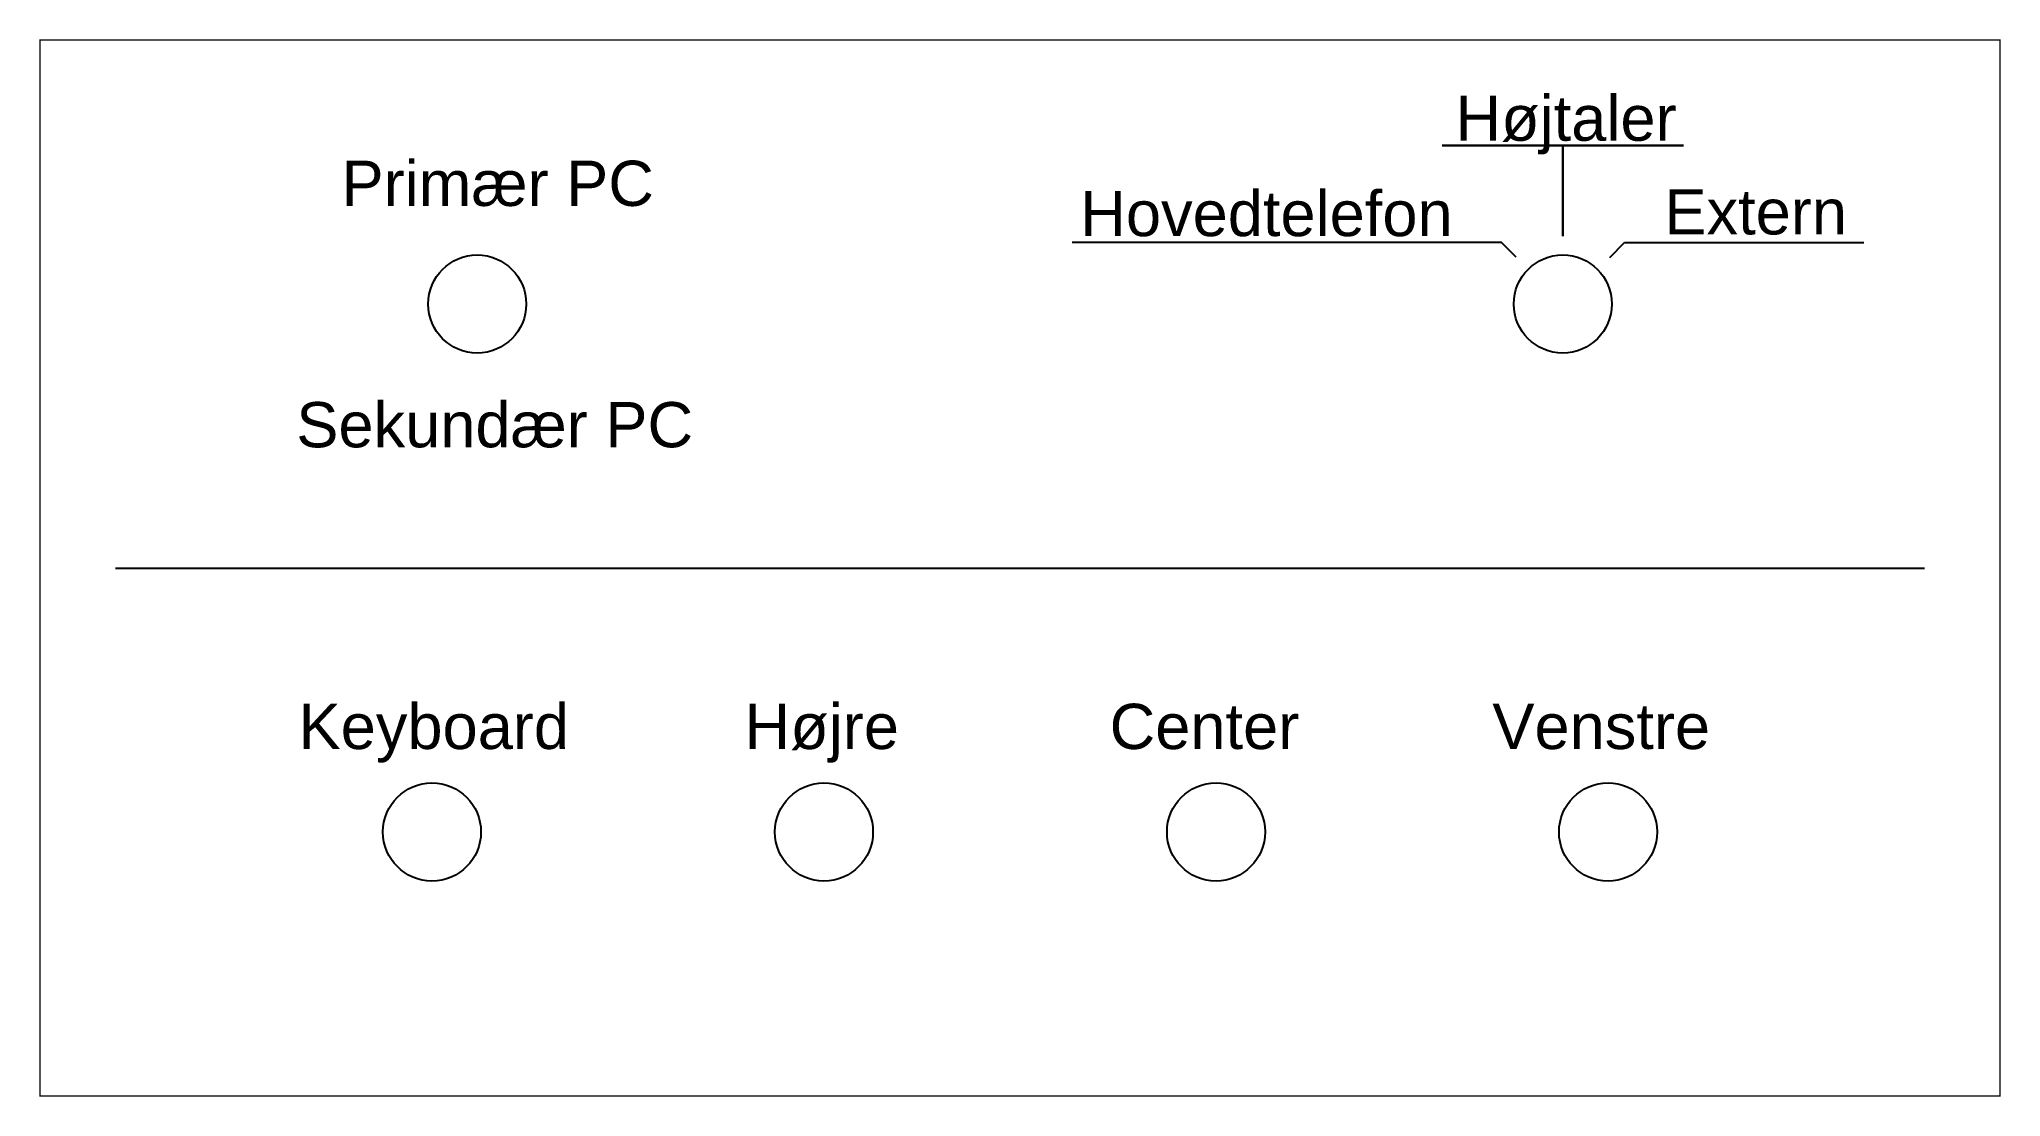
# Model space of a CAD drawing. Header units: millimetres. Extents: x 250 to 1550, y 250 to 951.
import ezdxf

# ---------------------------------------------------------------- set-up
doc = ezdxf.new("R2010")
doc.units = ezdxf.units.MM
doc.styles.get("Standard").update_dxf_attribs({"font": 'arial.ttf'})

msp = doc.modelspace()

# ---------------------------------------------------------------- linework, layer by layer
at = {"color": 3, "lineweight": 30}
for p, q in [((1260, 880), (1180, 880)), ((1180, 880), (1340, 880)), ((1260, 820), (1260, 880))]:
    msp.add_line(p, q, dxfattribs=at)
at = {"color": 3}
for p, q in [((1219.4, 815.7), (934.5, 815.7)), ((1229.1, 806), (1219.4, 815.7)), ((1291.1, 805.9), (1300.9, 815.7)), ((1300.9, 815.7), (1459.7, 815.7)), ((300, 600), (1500, 600))]:
    msp.add_line(p, q, dxfattribs=at)
at = {"color": 1, "const_width": 1}
msp.add_lwpolyline([(250, 250), (250, 950), (1550, 950), (1550, 250)], close=True, dxfattribs=at)
at = {"color": 1}
for centre in [(540, 775), (1260, 775), (510, 425), (770, 425), (1030, 425), (1290, 425)]:
    msp.add_circle(centre, 32.5, dxfattribs=at)

# ---------------------------------------------------------------- texts
at = {"color": 3}
for s, p in [('Højtaler', (1188.8, 883.2)), ('Primær PC', (450, 840)), ('Hovedtelefon', (940, 820)), ('Extern', (1327.4, 821.1)), ('Sekundær PC', (420, 680)), ('       Keyboard          Højre            Center           Venstre', (340, 480))]:
    msp.add_text(s, height=30, dxfattribs=at).set_placement(p)

doc.saveas('drawing.dxf')
